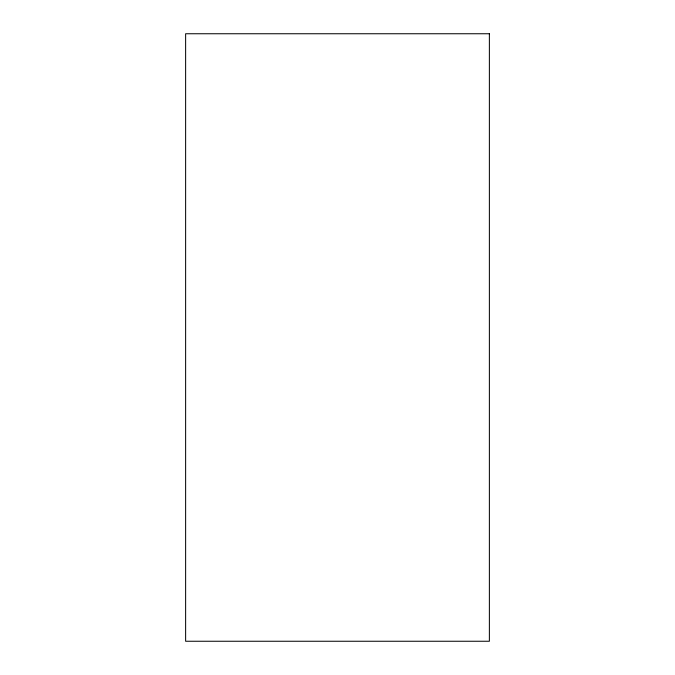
<?xml version="1.0" encoding="UTF-8"?>
<svg xmlns="http://www.w3.org/2000/svg" width="675" height="675" viewBox="0 0 675 675"><rect width="100%" height="100%" fill="white"/><g stroke="black" fill="none" stroke-linecap="round" stroke-linejoin="round"><path stroke-width="1.01" d="M489.375 33.75L185.625 33.75L185.625 641.25L489.375 641.25L489.375 33.75"/></g></svg>
